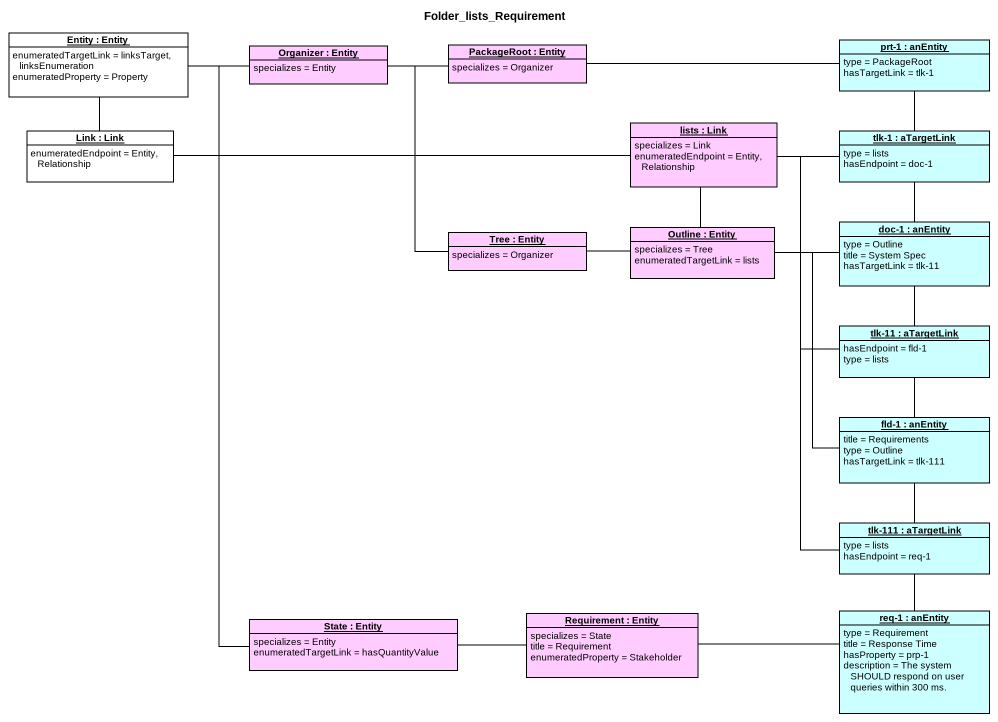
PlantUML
@startuml
title Folder_lists_Requirement
hide circle
hide empty members
object "Entity : Entity" as Entity_ #FFFFFF {
  enumeratedTargetLink = linksTarget, linksEnumeration
  enumeratedProperty = Property
}
object "Organizer : Entity" as Organizer #FFCCFF {
  specializes = Entity
}
object "PackageRoot : Entity" as PackageRoot #FFCCFF {
  specializes = Organizer
}
object "prt-1 : anEntity" as prt_1 #CCFFFF {
  type = PackageRoot
  hasTargetLink = tlk-1
}
object "Link : Link" as Link #FFFFFF {
  enumeratedEndpoint = Entity, Relationship
}
object "lists : Link" as lists #FFCCFF {
  specializes = Link
  enumeratedEndpoint = Entity, Relationship
}
object "tlk-1 : aTargetLink" as tlk_1 #CCFFFF {
  type = lists
  hasEndpoint = doc-1
}
object "Tree : Entity" as Tree #FFCCFF {
  specializes = Organizer
}
object "Outline : Entity" as Outline #FFCCFF {
  specializes = Tree
  enumeratedTargetLink = lists
}
object "doc-1 : anEntity" as doc_1 #CCFFFF {
  type = Outline
  title = System Spec
  hasTargetLink = tlk-11
}
object "tlk-11 : aTargetLink" as tlk_11 #CCFFFF {
  hasEndpoint = fld-1
  type = lists
}
object "fld-1 : anEntity" as fld_1 #CCFFFF {
  title = Requirements
  type = Outline
  hasTargetLink = tlk-111
}
object "tlk-111 : aTargetLink" as tlk_111 #CCFFFF {
  type = lists
  hasEndpoint = req-1
}
object "State : Entity" as State_ #FFCCFF {
  specializes = Entity
  enumeratedTargetLink = hasQuantityValue
}
object "Requirement : Entity" as Requirement #FFCCFF {
  specializes = State
  title = Requirement
  enumeratedProperty = Stakeholder
}
object "req-1 : anEntity" as req_1 #CCFFFF {
  type = Requirement
  title = Response Time
  hasProperty = prp-1
  description = The system SHOULD respond on user queries within 300 ms.
}
Organizer -left- Entity_
PackageRoot -left- Organizer
prt_1 -left- PackageRoot
prt_1 -- tlk_1
Link -up- Entity_
lists -left- Link
tlk_1 -left- lists
tlk_1 -- doc_1
Tree -up- Organizer
Outline -up- lists
Outline -left- Tree
doc_1 -left- Outline
doc_1 -- tlk_11
tlk_11 -up- lists
tlk_11 -- fld_1
fld_1 -up- Outline
fld_1 -- tlk_111
tlk_111 -up- lists
tlk_111 -- req_1
State_ -up- Entity_
Requirement -left- State_
req_1 -left- Requirement
@enduml
